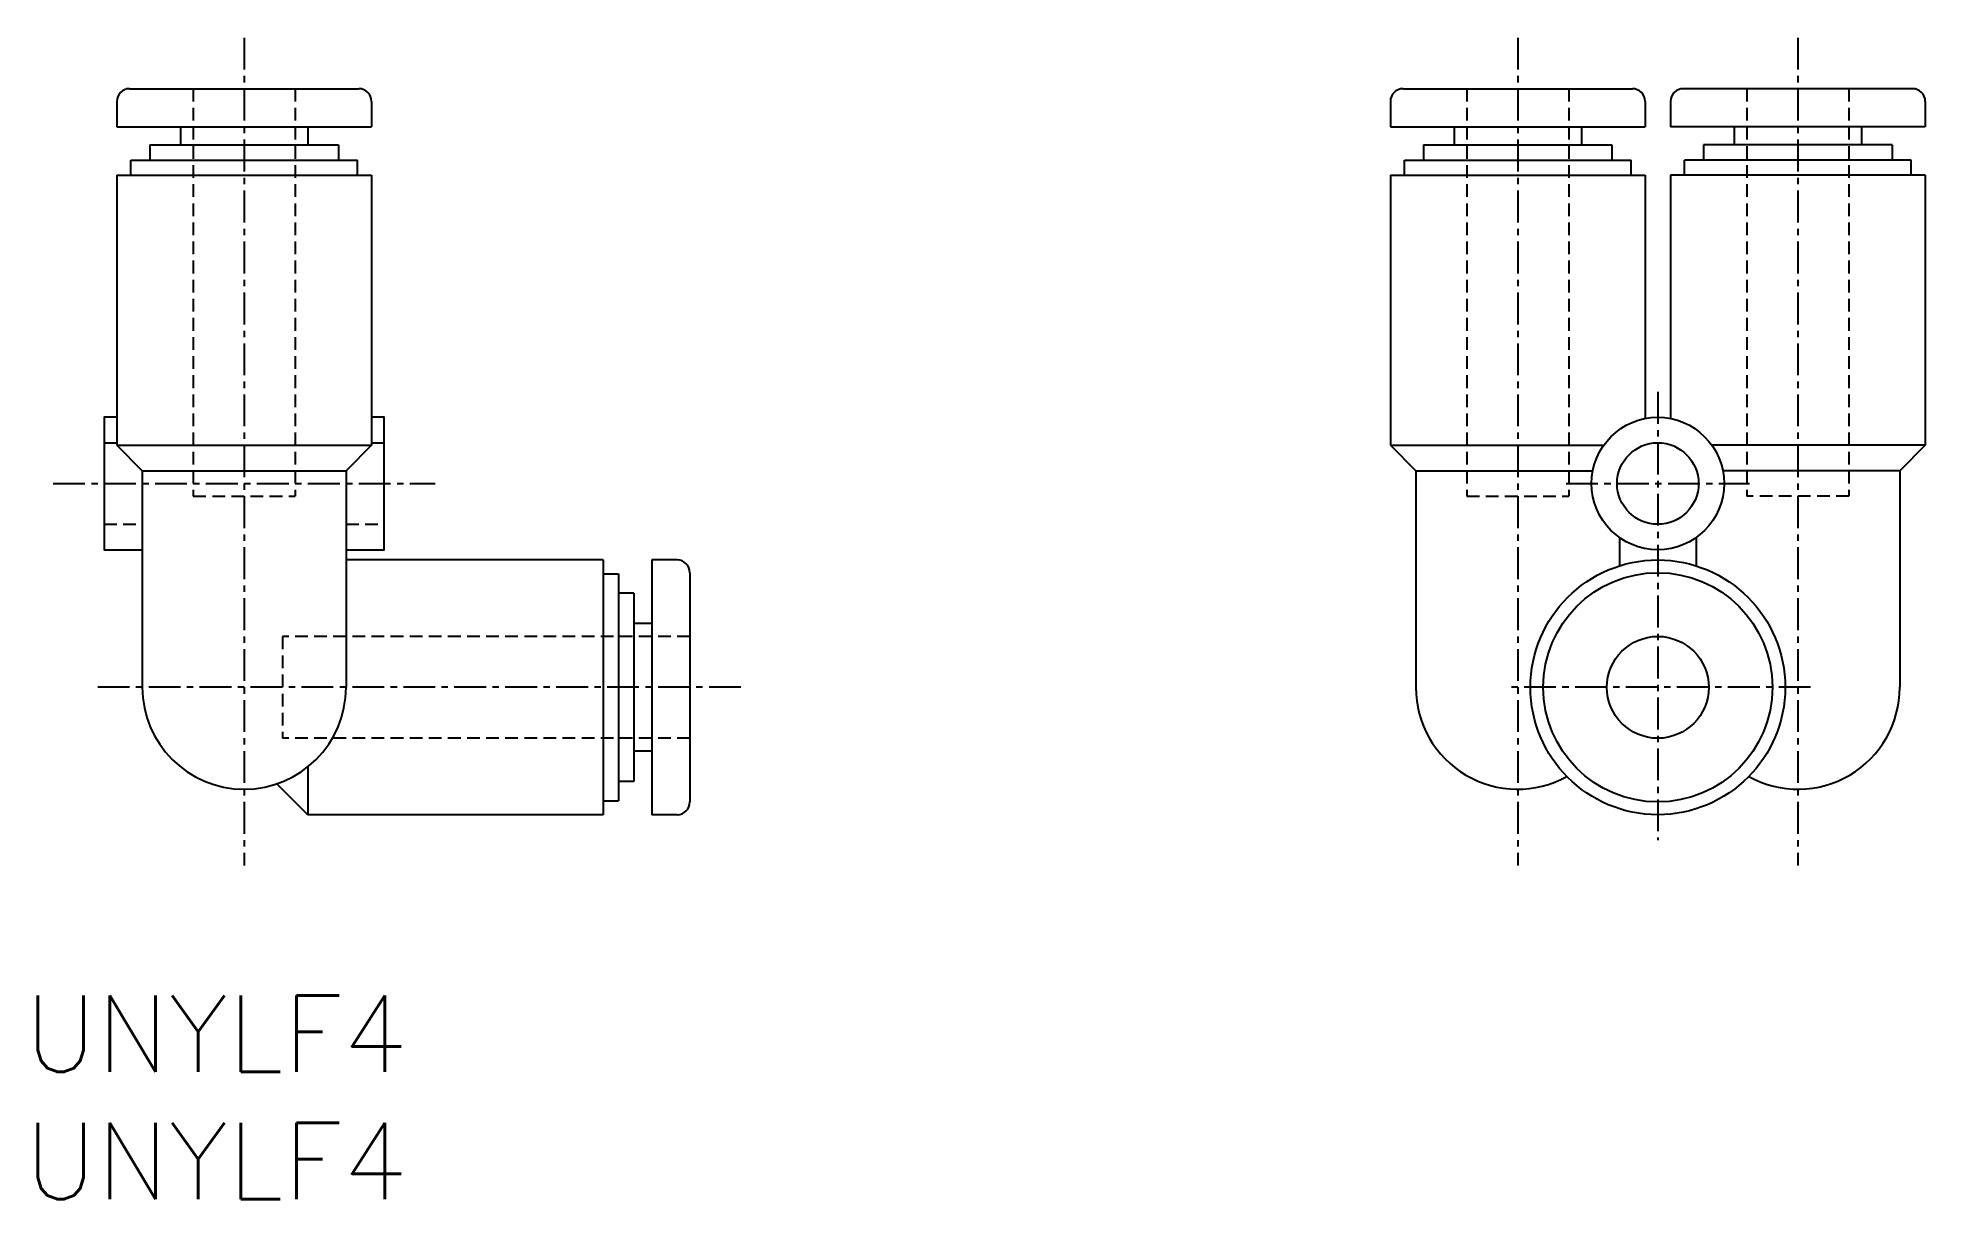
# Model space of a CAD drawing. Extents: x 106.1 to 180.2, y 64.7 to 110.3.
import ezdxf
from ezdxf.enums import TextEntityAlignment as Align

# ---------------------------------------------------------------- set-up
doc = ezdxf.new("R2010")
doc.units = 0
doc.linetypes.add('CENTER', pattern=[2, 1.25, -0.25, 0.25, -0.25])
doc.linetypes.add('DASHED', pattern=[0.75, 0.5, -0.25])
doc.layers.get('0').update_dxf_attribs({"linetype": 'CONTINUOUS'})
doc.layers.add('1', color=7, linetype='CONTINUOUS')
doc.layers.add('CENTER', color=1, linetype='CENTER')
doc.styles.get("Standard").update_dxf_attribs({"font": 'txt.shx', "bigfont": 'extfont.shx'})

msp = doc.modelspace()

# ---------------------------------------------------------------- linework, layer by layer
at = {"color": 3, "linetype": 'DASHED'}
for p, q in [((112.212, 108.262), (112.212, 92.262)), ((116.212, 108.262), (116.212, 92.262)), ((162.212, 108.262), (162.212, 92.262)), ((166.212, 108.262), (166.212, 92.262)), ((173.212, 108.262), (173.212, 92.262)), ((177.212, 108.262), (177.212, 92.262)), ((108.712, 94.362), (109.212, 94.362)), ((119.212, 94.362), (119.712, 94.362)), ((112.212, 92.262), (116.212, 92.262)), ((162.212, 92.262), (166.212, 92.262)), ((177.212, 92.262), (173.212, 92.262)), ((108.712, 91.162), (110.212, 91.162)), ((118.212, 91.162), (119.712, 91.162)), ((115.712, 86.762), (115.712, 82.762)), ((131.712, 86.762), (115.712, 86.762)), ((131.712, 82.762), (115.712, 82.762))]:
    msp.add_line(p, q, dxfattribs=at)
at = {"color": 7, "linetype": 'CONTINUOUS'}
for p, q in [((111.712, 106.762), (111.712, 106.062)), ((116.712, 106.762), (116.712, 106.062)), ((161.712, 106.762), (161.712, 106.062)), ((166.712, 106.762), (166.712, 106.062)), ((172.712, 106.762), (172.712, 106.062)), ((177.712, 106.762), (177.712, 106.062)), ((110.512, 106.062), (117.912, 106.062)), ((110.512, 106.062), (110.512, 105.462)), ((117.912, 106.062), (117.912, 105.462)), ((160.512, 106.062), (160.512, 105.462)), ((160.512, 106.062), (167.912, 106.062)), ((167.912, 106.062), (167.912, 105.462)), ((178.912, 106.062), (171.512, 106.062)), ((171.512, 106.062), (171.512, 105.462)), ((178.912, 106.062), (178.912, 105.462)), ((109.762, 105.462), (118.662, 105.462)), ((109.762, 104.862), (109.762, 105.462)), ((118.662, 104.862), (118.662, 105.462)), ((159.762, 104.862), (159.762, 105.462)), ((159.762, 105.462), (168.662, 105.462)), ((168.662, 104.862), (168.662, 105.462)), ((179.662, 105.462), (170.762, 105.462)), ((170.762, 104.862), (170.762, 105.462)), ((179.662, 104.862), (179.662, 105.462)), ((109.212, 104.862), (109.212, 94.262)), ((109.212, 104.862), (119.212, 104.862)), ((119.212, 104.862), (119.212, 94.262)), ((159.212, 104.862), (169.212, 104.862)), ((159.212, 104.862), (159.212, 94.262)), ((169.212, 104.862), (169.212, 95.314)), ((180.212, 104.862), (170.212, 104.862)), ((170.212, 104.862), (170.212, 95.314)), ((180.212, 104.862), (180.212, 94.262)), ((109.212, 94.262), (110.212, 93.262)), ((119.212, 94.262), (118.212, 93.262)), ((159.212, 94.262), (160.212, 93.262)), ((180.212, 94.262), (179.212, 93.262)), ((110.212, 93.262), (118.212, 93.262)), ((110.212, 93.262), (110.212, 84.762)), ((118.212, 93.262), (118.212, 84.762)), ((160.212, 93.262), (160.212, 84.762)), ((160.212, 93.262), (167.16, 93.262)), ((179.212, 93.262), (172.263, 93.262)), ((179.212, 93.262), (179.212, 84.762)), ((168.212, 90.639), (168.212, 89.532)), ((171.212, 90.639), (171.212, 89.532)), ((128.312, 89.762), (118.212, 89.762)), ((128.312, 89.762), (128.312, 79.762)), ((128.312, 89.212), (128.912, 89.212)), ((128.912, 89.212), (128.912, 80.312)), ((129.512, 88.462), (128.912, 88.462)), ((129.512, 88.462), (129.512, 81.062)), ((130.212, 87.262), (129.512, 87.262)), ((130.212, 82.262), (129.512, 82.262)), ((116.712, 79.762), (115.499, 80.975)), ((129.512, 81.062), (128.912, 81.062)), ((128.312, 80.312), (128.912, 80.312)), ((128.312, 79.762), (116.712, 79.762))]:
    msp.add_line(p, q, dxfattribs=at)
for points in [[(109.212, 95.362), (108.712, 95.362), (108.712, 90.162), (110.212, 90.162)], [(118.212, 90.162), (119.712, 90.162), (119.712, 95.362), (119.212, 95.362)]]:
    msp.add_lwpolyline(points, dxfattribs=at)
for centre, radius in [((169.712, 92.762), 2.6), ((169.712, 92.762), 1.6), ((169.712, 84.762), 5), ((169.712, 84.762), 4.5), ((169.712, 84.762), 2)]:
    msp.add_circle(centre, radius, dxfattribs=at)
for centre, start, end in [((114.212, 84.762), 180, 0), ((164.212, 84.762), 180, 298.87855), ((175.212, 84.762), 241.12145, 0)]:
    msp.add_arc(centre, 4, start, end, dxfattribs=at)
at = {"layer": '1'}
for p, q in [((109.712, 108.262), (118.712, 108.262)), ((159.712, 108.262), (168.712, 108.262)), ((179.712, 108.262), (170.712, 108.262)), ((109.212, 107.762), (109.212, 106.762)), ((119.212, 107.762), (119.212, 106.762)), ((159.212, 107.762), (159.212, 106.762)), ((169.212, 107.762), (169.212, 106.762)), ((170.212, 107.762), (170.212, 106.762)), ((180.212, 107.762), (180.212, 106.762)), ((109.212, 106.762), (119.212, 106.762)), ((159.212, 106.762), (169.212, 106.762)), ((180.212, 106.762), (170.212, 106.762)), ((109.212, 94.262), (119.212, 94.262)), ((159.212, 94.262), (167.588, 94.262)), ((180.212, 94.262), (171.835, 94.262)), ((130.212, 89.762), (130.212, 79.762)), ((131.212, 89.762), (130.212, 89.762)), ((131.712, 89.262), (131.712, 80.262)), ((116.712, 81.64), (116.712, 79.762)), ((131.212, 79.762), (130.212, 79.762))]:
    msp.add_line(p, q, dxfattribs=at)
for centre, start, end in [((109.712, 107.762), 90, 180), ((118.712, 107.762), 0, 90), ((159.712, 107.762), 90, 180), ((168.712, 107.762), 0, 90), ((170.712, 107.762), 90, 180), ((179.712, 107.762), 0, 90), ((131.212, 89.262), 0, 90), ((131.212, 80.262), 270, 0)]:
    msp.add_arc(centre, 0.5, start, end, dxfattribs=at)
at = {"layer": 'CENTER', "color": 1, "linetype": 'CENTER'}
for p, q in [((114.212, 110.262), (114.212, 77.762)), ((164.212, 110.262), (164.212, 77.762)), ((175.212, 110.262), (175.212, 77.762)), ((169.712, 96.362), (169.712, 78.762)), ((106.712, 92.762), (121.712, 92.762)), ((166.112, 92.762), (173.312, 92.762)), ((133.712, 84.762), (108.212, 84.762)), ((175.712, 84.762), (163.712, 84.762))]:
    msp.add_line(p, q, dxfattribs=at)

# ---------------------------------------------------------------- texts
at = {"color": 7, "linetype": 'CONTINUOUS'}
for p in [(105.593, 71.165), (105.593, 66.165)]:
    msp.add_text('UNYLF4', height=3, dxfattribs=at).set_placement(p, align=Align.MIDDLE_LEFT)

doc.saveas('drawing.dxf')
